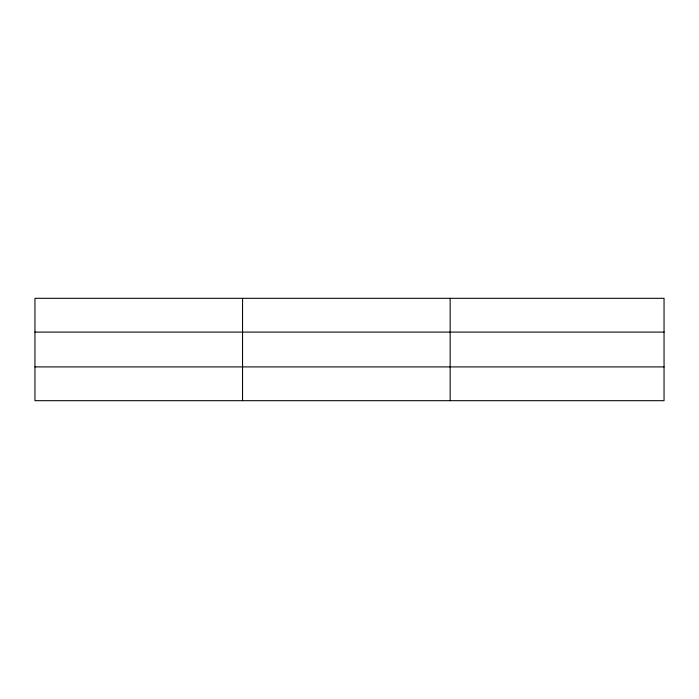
<?xml version="1.0" encoding="UTF-8"?>
<svg xmlns="http://www.w3.org/2000/svg" width="699" height="699" viewBox="0 0 699 699"><rect width="100%" height="100%" fill="white"/><g stroke="black" fill="none" stroke-linecap="round" stroke-linejoin="round"><path stroke-width="1.05" d="M242.553 298.316L242.553 400.684M450.156 298.316L450.156 400.684M664.05 332.095L664.05 298.316L34.95 298.316L34.95 400.684L664.05 400.684L664.05 332.095L34.95 332.095M34.95 366.905L664.05 366.905"/></g></svg>
